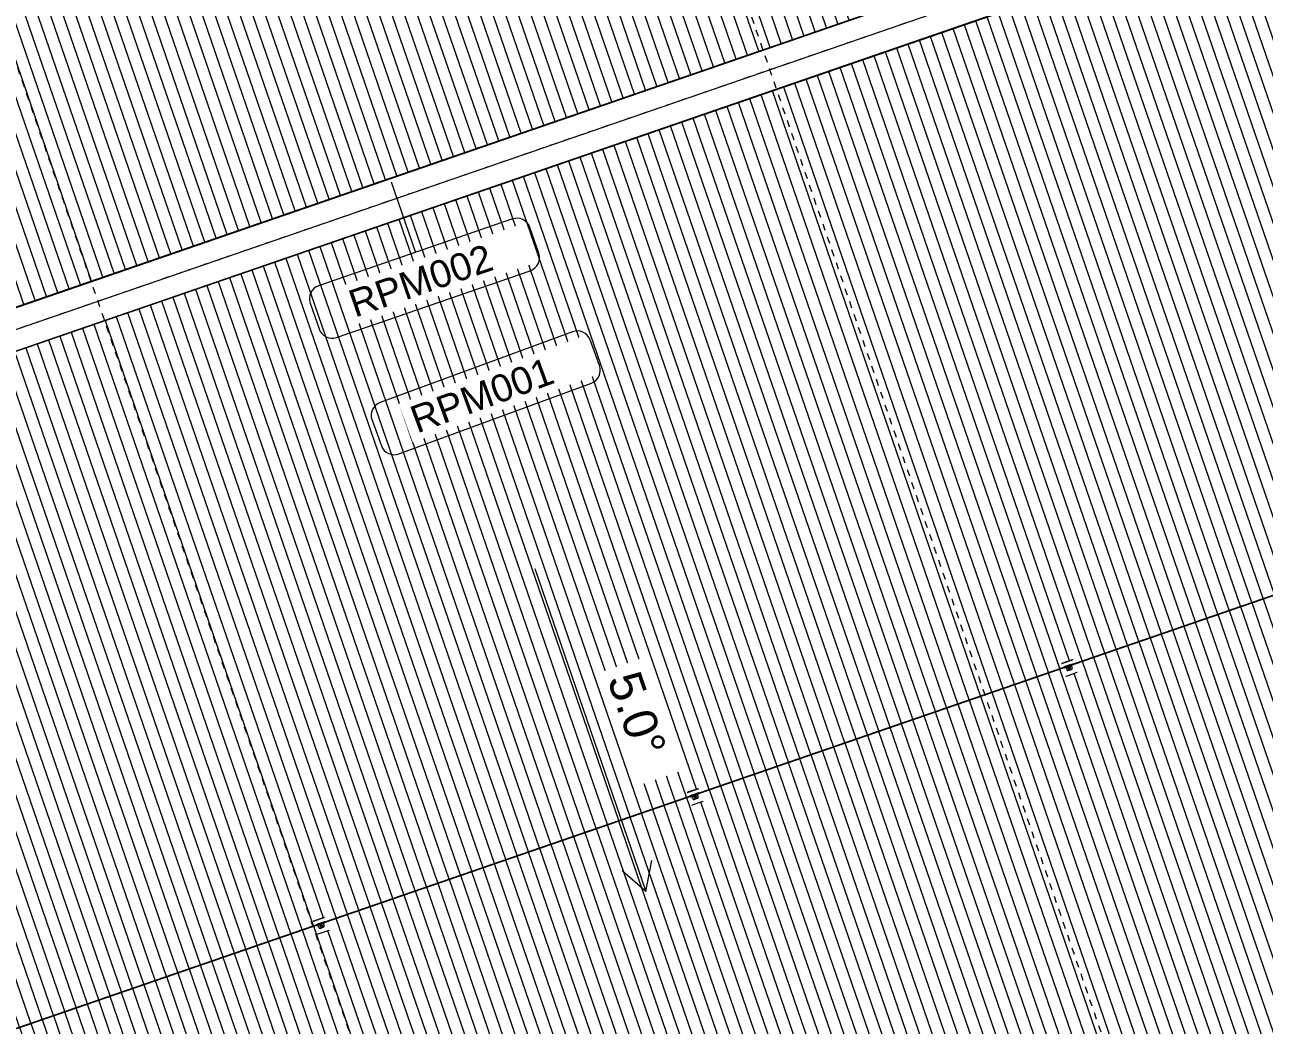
# Model space of a CAD drawing. Header units: metres. Extents: x -2477 to -2336, y 3945 to 4052.
# Drawn here: x -2415.2 to -2397.06, y 3979.11 to 3993.74 of the extents above; entities that cross this region are included whole.
import ezdxf

# ---------------------------------------------------------------- set-up
doc = ezdxf.new("R2010")
doc.units = ezdxf.units.M
doc.linetypes.add('Grid Line', pattern=[0.021, 0.012, -0.003, 0.003, -0.003])
for name, color, linetype, lineweight in [('A-ROOF', 132, 'Continuous', 5), ('A-ROOF-IDEN', 132, 'Continuous', 5), ('A-ROOF-PATT', 132, 'Continuous', 5), ('G-ANNO-DIMS', 111, 'Continuous', 5), ('Q-SPCQ', 91, 'Continuous', 5), ('S-GRID', 1, 'Continuous', 5)]:
    doc.layers.add(name, color=color, linetype=linetype, lineweight=lineweight)
doc.styles.add('Arial', font='arial.ttf', dxfattribs={"height": 0.5})
doc.styles.add('Arial_1', font='arial.ttf', dxfattribs={"height": 0.4})

# ---------------------------------------------------------------- blocks, each defined once
blk = doc.blocks.new('Static Line_Sayfa_Metal Deck_Pan Mount - Up to 15 _ pitch - Max 2 Users-1845874-ROOF - Part A')
at = {"layer": 'Q-SPCQ'}
for p, q in [((-2350.648, 4001.334), (-2438.25, 3971.17)), ((-2438.248, 3971.163), (-2350.645, 4001.327)), ((-2400.028, 3984.399), (-2400.024, 3984.399)), ((-2400.023, 3984.4), (-2400.026, 3984.4)), ((-2400.023, 3984.399), (-2399.866, 3984.453)), ((-2399.868, 3984.453), (-2400.022, 3984.4)), ((-2399.865, 3984.39), (-2399.985, 3984.349)), ((-2399.981, 3984.337), (-2399.861, 3984.378)), ((-2399.888, 3984.384), (-2399.963, 3984.358)), ((-2399.887, 3984.382), (-2399.888, 3984.384)), ((-2399.888, 3984.384), (-2399.888, 3984.384)), ((-2399.883, 3984.371), (-2399.869, 3984.331)), ((-2399.864, 3984.455), (-2399.867, 3984.453)), ((-2399.865, 3984.454), (-2399.862, 3984.456)), ((-2399.858, 3984.391), (-2399.863, 3984.391)), ((-2399.859, 3984.379), (-2399.855, 3984.381)), ((-2399.858, 3984.391), (-2399.857, 3984.386)), ((-2399.858, 3984.391), (-2399.858, 3984.389)), ((-2399.857, 3984.386), (-2399.855, 3984.381)), ((-2399.987, 3984.348), (-2399.991, 3984.346)), ((-2399.99, 3984.343), (-2399.991, 3984.346)), ((-2399.989, 3984.34), (-2399.991, 3984.346)), ((-2399.987, 3984.336), (-2399.989, 3984.34)), ((-2399.987, 3984.336), (-2399.983, 3984.336)), ((-2399.963, 3984.358), (-2399.963, 3984.358)), ((-2399.963, 3984.358), (-2399.963, 3984.356)), ((-2399.959, 3984.211), (-2399.963, 3984.211)), ((-2399.945, 3984.305), (-2399.959, 3984.345)), ((-2399.801, 3984.265), (-2399.958, 3984.211)), ((-2399.945, 3984.305), (-2399.945, 3984.305)), ((-2399.931, 3984.325), (-2399.931, 3984.325)), ((-2399.926, 3984.296), (-2399.879, 3984.312)), ((-2399.923, 3984.328), (-2399.923, 3984.327)), ((-2399.921, 3984.328), (-2399.921, 3984.328)), ((-2399.903, 3984.334), (-2399.903, 3984.334)), ((-2399.901, 3984.335), (-2399.901, 3984.336)), ((-2399.893, 3984.338), (-2399.893, 3984.338)), ((-2399.797, 3984.268), (-2399.8, 3984.265)), ((-2405.498, 3982.514), (-2405.341, 3982.568)), ((-2405.343, 3982.568), (-2405.497, 3982.515)), ((-2405.339, 3982.57), (-2405.342, 3982.568)), ((-2405.34, 3982.569), (-2405.337, 3982.571)), ((-2405.503, 3982.514), (-2405.499, 3982.514)), ((-2405.498, 3982.515), (-2405.501, 3982.515)), ((-2405.462, 3982.463), (-2405.466, 3982.46)), ((-2405.465, 3982.458), (-2405.466, 3982.46)), ((-2405.464, 3982.455), (-2405.466, 3982.46)), ((-2405.462, 3982.45), (-2405.464, 3982.455)), ((-2405.462, 3982.45), (-2405.458, 3982.451)), ((-2405.34, 3982.505), (-2405.46, 3982.464)), ((-2405.456, 3982.451), (-2405.336, 3982.493)), ((-2405.363, 3982.499), (-2405.438, 3982.472)), ((-2405.438, 3982.472), (-2405.438, 3982.472)), ((-2405.438, 3982.472), (-2405.438, 3982.471)), ((-2405.42, 3982.42), (-2405.434, 3982.46)), ((-2405.276, 3982.38), (-2405.433, 3982.326)), ((-2405.42, 3982.42), (-2405.42, 3982.42)), ((-2405.406, 3982.44), (-2405.406, 3982.44)), ((-2405.401, 3982.41), (-2405.354, 3982.427)), ((-2405.398, 3982.443), (-2405.398, 3982.442)), ((-2405.396, 3982.443), (-2405.396, 3982.442)), ((-2405.378, 3982.449), (-2405.378, 3982.449)), ((-2405.376, 3982.45), (-2405.376, 3982.45)), ((-2405.368, 3982.453), (-2405.368, 3982.453)), ((-2405.363, 3982.499), (-2405.363, 3982.498)), ((-2405.362, 3982.497), (-2405.363, 3982.498)), ((-2405.358, 3982.486), (-2405.344, 3982.446)), ((-2405.333, 3982.506), (-2405.338, 3982.505)), ((-2405.334, 3982.494), (-2405.33, 3982.496)), ((-2405.333, 3982.506), (-2405.332, 3982.501)), ((-2405.333, 3982.506), (-2405.333, 3982.503)), ((-2405.332, 3982.501), (-2405.33, 3982.496)), ((-2405.272, 3982.383), (-2405.276, 3982.38)), ((-2405.434, 3982.326), (-2405.438, 3982.326)), ((-2410.978, 3980.629), (-2410.974, 3980.629)), ((-2410.973, 3980.629), (-2410.976, 3980.629)), ((-2410.973, 3980.629), (-2410.816, 3980.683)), ((-2410.818, 3980.683), (-2410.972, 3980.63)), ((-2410.937, 3980.577), (-2410.941, 3980.575)), ((-2410.941, 3980.575), (-2410.941, 3980.575)), ((-2410.939, 3980.57), (-2410.941, 3980.575)), ((-2410.937, 3980.565), (-2410.939, 3980.57)), ((-2410.937, 3980.565), (-2410.933, 3980.566)), ((-2410.815, 3980.62), (-2410.935, 3980.578)), ((-2410.931, 3980.566), (-2410.811, 3980.607)), ((-2410.838, 3980.613), (-2410.913, 3980.587)), ((-2410.913, 3980.587), (-2410.913, 3980.587)), ((-2410.913, 3980.587), (-2410.913, 3980.586)), ((-2410.895, 3980.534), (-2410.909, 3980.574)), ((-2410.853, 3980.564), (-2410.853, 3980.564)), ((-2410.851, 3980.564), (-2410.851, 3980.565)), ((-2410.843, 3980.568), (-2410.843, 3980.568)), ((-2410.837, 3980.612), (-2410.838, 3980.613)), ((-2410.838, 3980.613), (-2410.838, 3980.613)), ((-2410.833, 3980.6), (-2410.819, 3980.56)), ((-2410.814, 3980.685), (-2410.817, 3980.683)), ((-2410.815, 3980.683), (-2410.812, 3980.686)), ((-2410.808, 3980.621), (-2410.813, 3980.62)), ((-2410.809, 3980.608), (-2410.805, 3980.611)), ((-2410.808, 3980.621), (-2410.807, 3980.615)), ((-2410.808, 3980.621), (-2410.808, 3980.62)), ((-2410.807, 3980.615), (-2410.805, 3980.611)), ((-2410.909, 3980.44), (-2410.913, 3980.44)), ((-2410.751, 3980.495), (-2410.908, 3980.441)), ((-2410.895, 3980.535), (-2410.895, 3980.534)), ((-2410.881, 3980.555), (-2410.881, 3980.555)), ((-2410.876, 3980.525), (-2410.829, 3980.541)), ((-2410.873, 3980.557), (-2410.873, 3980.557)), ((-2410.871, 3980.557), (-2410.871, 3980.557)), ((-2410.747, 3980.497), (-2410.751, 3980.495))]:
    blk.add_line(p, q, dxfattribs=at)
at = {"layer": 'Q-SPCQ', "flags": 128}
for points in [[(-2399.865, 3984.39), (-2399.865, 3984.39), (-2399.864, 3984.39), (-2399.864, 3984.39), (-2399.864, 3984.391), (-2399.863, 3984.391), (-2399.863, 3984.391)], [(-2399.859, 3984.379), (-2399.859, 3984.379), (-2399.859, 3984.378), (-2399.86, 3984.378), (-2399.86, 3984.378), (-2399.861, 3984.378), (-2399.861, 3984.378)], [(-2399.987, 3984.348), (-2399.987, 3984.348), (-2399.986, 3984.348), (-2399.986, 3984.348), (-2399.986, 3984.349), (-2399.985, 3984.349), (-2399.985, 3984.349)], [(-2399.981, 3984.337), (-2399.981, 3984.336), (-2399.982, 3984.336), (-2399.982, 3984.336), (-2399.982, 3984.336), (-2399.983, 3984.336), (-2399.983, 3984.336)], [(-2399.923, 3984.327), (-2399.923, 3984.327), (-2399.923, 3984.326), (-2399.922, 3984.326), (-2399.922, 3984.326), (-2399.922, 3984.325), (-2399.922, 3984.325), (-2399.921, 3984.324), (-2399.921, 3984.324), (-2399.921, 3984.324), (-2399.921, 3984.323), (-2399.92, 3984.323), (-2399.92, 3984.323), (-2399.92, 3984.322), (-2399.919, 3984.322), (-2399.919, 3984.322), (-2399.918, 3984.321), (-2399.918, 3984.321), (-2399.918, 3984.321), (-2399.917, 3984.321), (-2399.917, 3984.32), (-2399.916, 3984.32), (-2399.916, 3984.32), (-2399.915, 3984.32), (-2399.915, 3984.32), (-2399.915, 3984.32), (-2399.914, 3984.32), (-2399.914, 3984.32), (-2399.913, 3984.319), (-2399.913, 3984.319), (-2399.912, 3984.319), (-2399.912, 3984.319), (-2399.911, 3984.319), (-2399.911, 3984.319), (-2399.91, 3984.319), (-2399.91, 3984.32), (-2399.909, 3984.32), (-2399.909, 3984.32), (-2399.909, 3984.32), (-2399.908, 3984.32), (-2399.908, 3984.32)], [(-2399.921, 3984.328), (-2399.921, 3984.327), (-2399.921, 3984.327), (-2399.92, 3984.327), (-2399.92, 3984.326), (-2399.92, 3984.326), (-2399.92, 3984.326), (-2399.92, 3984.325), (-2399.919, 3984.325), (-2399.919, 3984.325), (-2399.919, 3984.324), (-2399.919, 3984.324), (-2399.918, 3984.324), (-2399.918, 3984.323), (-2399.918, 3984.323), (-2399.917, 3984.323), (-2399.917, 3984.323), (-2399.917, 3984.323), (-2399.917, 3984.322), (-2399.916, 3984.322), (-2399.916, 3984.322), (-2399.915, 3984.322), (-2399.915, 3984.322), (-2399.915, 3984.322), (-2399.914, 3984.321), (-2399.914, 3984.321), (-2399.914, 3984.321), (-2399.913, 3984.321), (-2399.913, 3984.321), (-2399.912, 3984.321), (-2399.912, 3984.321), (-2399.912, 3984.321), (-2399.911, 3984.321), (-2399.911, 3984.321), (-2399.911, 3984.321), (-2399.91, 3984.321), (-2399.91, 3984.321), (-2399.909, 3984.321), (-2399.909, 3984.321), (-2399.909, 3984.322), (-2399.909, 3984.322)], [(-2399.909, 3984.322), (-2399.908, 3984.322), (-2399.908, 3984.322), (-2399.907, 3984.322), (-2399.907, 3984.322), (-2399.907, 3984.322), (-2399.906, 3984.323), (-2399.906, 3984.323), (-2399.906, 3984.323), (-2399.906, 3984.323), (-2399.905, 3984.324), (-2399.905, 3984.324), (-2399.905, 3984.324), (-2399.904, 3984.324), (-2399.904, 3984.325), (-2399.904, 3984.325), (-2399.904, 3984.325), (-2399.903, 3984.326), (-2399.903, 3984.326), (-2399.903, 3984.326), (-2399.903, 3984.327), (-2399.903, 3984.327), (-2399.903, 3984.327), (-2399.903, 3984.328), (-2399.902, 3984.328), (-2399.902, 3984.328), (-2399.902, 3984.329), (-2399.902, 3984.329), (-2399.902, 3984.33), (-2399.902, 3984.33), (-2399.902, 3984.33), (-2399.902, 3984.331), (-2399.902, 3984.331), (-2399.902, 3984.332), (-2399.902, 3984.332), (-2399.902, 3984.332), (-2399.902, 3984.333), (-2399.902, 3984.333), (-2399.902, 3984.333), (-2399.903, 3984.334), (-2399.903, 3984.334)], [(-2399.908, 3984.32), (-2399.908, 3984.32), (-2399.907, 3984.32), (-2399.907, 3984.321), (-2399.906, 3984.321), (-2399.906, 3984.321), (-2399.905, 3984.321), (-2399.905, 3984.321), (-2399.905, 3984.322), (-2399.904, 3984.322), (-2399.904, 3984.322), (-2399.904, 3984.323), (-2399.903, 3984.323), (-2399.903, 3984.323), (-2399.903, 3984.324), (-2399.902, 3984.324), (-2399.902, 3984.324), (-2399.902, 3984.325), (-2399.902, 3984.325), (-2399.901, 3984.326), (-2399.901, 3984.326), (-2399.901, 3984.327), (-2399.901, 3984.327), (-2399.901, 3984.327), (-2399.901, 3984.328), (-2399.9, 3984.328), (-2399.9, 3984.329), (-2399.9, 3984.329), (-2399.9, 3984.33), (-2399.9, 3984.33), (-2399.9, 3984.331), (-2399.9, 3984.331), (-2399.9, 3984.332), (-2399.9, 3984.332), (-2399.9, 3984.332), (-2399.9, 3984.333), (-2399.9, 3984.333), (-2399.9, 3984.334), (-2399.901, 3984.334), (-2399.901, 3984.335), (-2399.901, 3984.335)], [(-2405.462, 3982.463), (-2405.462, 3982.463), (-2405.461, 3982.463), (-2405.461, 3982.463), (-2405.461, 3982.463), (-2405.46, 3982.464), (-2405.46, 3982.464)], [(-2405.456, 3982.451), (-2405.456, 3982.451), (-2405.457, 3982.451), (-2405.457, 3982.451), (-2405.457, 3982.451), (-2405.458, 3982.451), (-2405.458, 3982.451)], [(-2405.398, 3982.442), (-2405.398, 3982.442), (-2405.398, 3982.441), (-2405.397, 3982.441), (-2405.397, 3982.44), (-2405.397, 3982.44), (-2405.397, 3982.44), (-2405.396, 3982.439), (-2405.396, 3982.439), (-2405.396, 3982.438), (-2405.396, 3982.438), (-2405.395, 3982.438), (-2405.395, 3982.437), (-2405.395, 3982.437), (-2405.394, 3982.437), (-2405.394, 3982.436), (-2405.393, 3982.436), (-2405.393, 3982.436), (-2405.393, 3982.436), (-2405.392, 3982.435), (-2405.392, 3982.435), (-2405.391, 3982.435), (-2405.391, 3982.435), (-2405.391, 3982.435), (-2405.39, 3982.435), (-2405.39, 3982.434), (-2405.389, 3982.434), (-2405.389, 3982.434), (-2405.388, 3982.434), (-2405.388, 3982.434), (-2405.387, 3982.434), (-2405.387, 3982.434), (-2405.386, 3982.434), (-2405.386, 3982.434), (-2405.385, 3982.434), (-2405.385, 3982.434), (-2405.384, 3982.434), (-2405.384, 3982.434), (-2405.384, 3982.435), (-2405.383, 3982.435), (-2405.383, 3982.435)], [(-2405.396, 3982.442), (-2405.396, 3982.442), (-2405.396, 3982.442), (-2405.395, 3982.441), (-2405.395, 3982.441), (-2405.395, 3982.441), (-2405.395, 3982.44), (-2405.395, 3982.44), (-2405.394, 3982.44), (-2405.394, 3982.439), (-2405.394, 3982.439), (-2405.394, 3982.439), (-2405.393, 3982.439), (-2405.393, 3982.438), (-2405.393, 3982.438), (-2405.393, 3982.438), (-2405.392, 3982.438), (-2405.392, 3982.437), (-2405.392, 3982.437), (-2405.391, 3982.437), (-2405.391, 3982.437), (-2405.39, 3982.437), (-2405.39, 3982.437), (-2405.39, 3982.436), (-2405.389, 3982.436), (-2405.389, 3982.436), (-2405.389, 3982.436), (-2405.388, 3982.436), (-2405.388, 3982.436), (-2405.387, 3982.436), (-2405.387, 3982.436), (-2405.387, 3982.436), (-2405.386, 3982.436), (-2405.386, 3982.436), (-2405.386, 3982.436), (-2405.385, 3982.436), (-2405.385, 3982.436), (-2405.384, 3982.436), (-2405.384, 3982.436), (-2405.384, 3982.436), (-2405.384, 3982.436)], [(-2405.384, 3982.436), (-2405.383, 3982.437), (-2405.383, 3982.437), (-2405.383, 3982.437), (-2405.382, 3982.437), (-2405.382, 3982.437), (-2405.381, 3982.437), (-2405.381, 3982.438), (-2405.381, 3982.438), (-2405.381, 3982.438), (-2405.38, 3982.438), (-2405.38, 3982.439), (-2405.38, 3982.439), (-2405.379, 3982.439), (-2405.379, 3982.439), (-2405.379, 3982.44), (-2405.379, 3982.44), (-2405.379, 3982.44), (-2405.378, 3982.441), (-2405.378, 3982.441), (-2405.378, 3982.441), (-2405.378, 3982.442), (-2405.378, 3982.442), (-2405.378, 3982.443), (-2405.377, 3982.443), (-2405.377, 3982.443), (-2405.377, 3982.444), (-2405.377, 3982.444), (-2405.377, 3982.444), (-2405.377, 3982.445), (-2405.377, 3982.445), (-2405.377, 3982.446), (-2405.377, 3982.446), (-2405.377, 3982.446), (-2405.377, 3982.447), (-2405.377, 3982.447), (-2405.377, 3982.448), (-2405.377, 3982.448), (-2405.377, 3982.448), (-2405.378, 3982.449), (-2405.378, 3982.449)], [(-2405.383, 3982.435), (-2405.383, 3982.435), (-2405.382, 3982.435), (-2405.382, 3982.435), (-2405.381, 3982.436), (-2405.381, 3982.436), (-2405.38, 3982.436), (-2405.38, 3982.436), (-2405.38, 3982.437), (-2405.379, 3982.437), (-2405.379, 3982.437), (-2405.379, 3982.437), (-2405.378, 3982.438), (-2405.378, 3982.438), (-2405.378, 3982.439), (-2405.377, 3982.439), (-2405.377, 3982.439), (-2405.377, 3982.44), (-2405.377, 3982.44), (-2405.376, 3982.44), (-2405.376, 3982.441), (-2405.376, 3982.441), (-2405.376, 3982.442), (-2405.376, 3982.442), (-2405.376, 3982.443), (-2405.375, 3982.443), (-2405.375, 3982.444), (-2405.375, 3982.444), (-2405.375, 3982.444), (-2405.375, 3982.445), (-2405.375, 3982.445), (-2405.375, 3982.446), (-2405.375, 3982.446), (-2405.375, 3982.447), (-2405.375, 3982.447), (-2405.375, 3982.448), (-2405.375, 3982.448), (-2405.375, 3982.449), (-2405.376, 3982.449), (-2405.376, 3982.45), (-2405.376, 3982.45)], [(-2405.34, 3982.505), (-2405.34, 3982.505), (-2405.339, 3982.505), (-2405.339, 3982.505), (-2405.339, 3982.505), (-2405.338, 3982.505), (-2405.338, 3982.505)], [(-2405.334, 3982.494), (-2405.334, 3982.493), (-2405.334, 3982.493), (-2405.335, 3982.493), (-2405.335, 3982.493), (-2405.336, 3982.493), (-2405.336, 3982.493)], [(-2410.937, 3980.577), (-2410.937, 3980.578), (-2410.936, 3980.578), (-2410.936, 3980.578), (-2410.936, 3980.578), (-2410.935, 3980.578), (-2410.935, 3980.578)], [(-2410.931, 3980.566), (-2410.931, 3980.566), (-2410.932, 3980.566), (-2410.932, 3980.566), (-2410.932, 3980.566), (-2410.933, 3980.566), (-2410.933, 3980.566)], [(-2410.859, 3980.551), (-2410.858, 3980.551), (-2410.858, 3980.552), (-2410.858, 3980.552), (-2410.857, 3980.552), (-2410.857, 3980.552), (-2410.857, 3980.552), (-2410.856, 3980.552), (-2410.856, 3980.553), (-2410.856, 3980.553), (-2410.855, 3980.553), (-2410.855, 3980.553), (-2410.855, 3980.554), (-2410.854, 3980.554), (-2410.854, 3980.554), (-2410.854, 3980.555), (-2410.854, 3980.555), (-2410.854, 3980.555), (-2410.853, 3980.556), (-2410.853, 3980.556), (-2410.853, 3980.556), (-2410.853, 3980.557), (-2410.853, 3980.557), (-2410.853, 3980.557), (-2410.852, 3980.558), (-2410.852, 3980.558), (-2410.852, 3980.558), (-2410.852, 3980.559), (-2410.852, 3980.559), (-2410.852, 3980.56), (-2410.852, 3980.56), (-2410.852, 3980.56), (-2410.852, 3980.561), (-2410.852, 3980.561), (-2410.852, 3980.562), (-2410.852, 3980.562), (-2410.852, 3980.562), (-2410.852, 3980.563), (-2410.852, 3980.563), (-2410.853, 3980.563), (-2410.853, 3980.564)], [(-2410.858, 3980.55), (-2410.858, 3980.55), (-2410.857, 3980.55), (-2410.857, 3980.55), (-2410.856, 3980.55), (-2410.856, 3980.551), (-2410.856, 3980.551), (-2410.855, 3980.551), (-2410.855, 3980.551), (-2410.854, 3980.552), (-2410.854, 3980.552), (-2410.854, 3980.552), (-2410.853, 3980.553), (-2410.853, 3980.553), (-2410.853, 3980.553), (-2410.852, 3980.554), (-2410.852, 3980.554), (-2410.852, 3980.554), (-2410.852, 3980.555), (-2410.851, 3980.555), (-2410.851, 3980.556), (-2410.851, 3980.556), (-2410.851, 3980.557), (-2410.851, 3980.557), (-2410.851, 3980.557), (-2410.85, 3980.558), (-2410.85, 3980.558), (-2410.85, 3980.559), (-2410.85, 3980.559), (-2410.85, 3980.56), (-2410.85, 3980.56), (-2410.85, 3980.561), (-2410.85, 3980.561), (-2410.85, 3980.562), (-2410.85, 3980.562), (-2410.85, 3980.563), (-2410.85, 3980.563), (-2410.85, 3980.563), (-2410.851, 3980.564), (-2410.851, 3980.564), (-2410.851, 3980.564)], [(-2410.815, 3980.62), (-2410.815, 3980.62), (-2410.814, 3980.62), (-2410.814, 3980.62), (-2410.814, 3980.62), (-2410.813, 3980.62), (-2410.813, 3980.62)], [(-2410.809, 3980.608), (-2410.809, 3980.608), (-2410.81, 3980.608), (-2410.81, 3980.608), (-2410.81, 3980.608), (-2410.811, 3980.608), (-2410.811, 3980.607)], [(-2410.873, 3980.557), (-2410.873, 3980.556), (-2410.873, 3980.556), (-2410.872, 3980.556), (-2410.872, 3980.555), (-2410.872, 3980.555), (-2410.872, 3980.554), (-2410.871, 3980.554), (-2410.871, 3980.554), (-2410.871, 3980.553), (-2410.871, 3980.553), (-2410.87, 3980.552), (-2410.87, 3980.552), (-2410.87, 3980.552), (-2410.869, 3980.552), (-2410.869, 3980.551), (-2410.868, 3980.551), (-2410.868, 3980.551), (-2410.868, 3980.55), (-2410.867, 3980.55), (-2410.867, 3980.55), (-2410.866, 3980.55), (-2410.866, 3980.55), (-2410.866, 3980.55), (-2410.865, 3980.549), (-2410.865, 3980.549), (-2410.864, 3980.549), (-2410.864, 3980.549), (-2410.863, 3980.549), (-2410.863, 3980.549), (-2410.862, 3980.549), (-2410.862, 3980.549), (-2410.861, 3980.549), (-2410.861, 3980.549), (-2410.86, 3980.549), (-2410.86, 3980.549), (-2410.86, 3980.549), (-2410.859, 3980.549), (-2410.859, 3980.549), (-2410.858, 3980.55), (-2410.858, 3980.55)], [(-2410.871, 3980.557), (-2410.871, 3980.557), (-2410.871, 3980.557), (-2410.87, 3980.556), (-2410.87, 3980.556), (-2410.87, 3980.555), (-2410.87, 3980.555), (-2410.87, 3980.555), (-2410.869, 3980.555), (-2410.869, 3980.554), (-2410.869, 3980.554), (-2410.869, 3980.554), (-2410.868, 3980.553), (-2410.868, 3980.553), (-2410.868, 3980.553), (-2410.868, 3980.553), (-2410.867, 3980.552), (-2410.867, 3980.552), (-2410.867, 3980.552), (-2410.866, 3980.552), (-2410.866, 3980.552), (-2410.866, 3980.551), (-2410.865, 3980.551), (-2410.865, 3980.551), (-2410.864, 3980.551), (-2410.864, 3980.551), (-2410.864, 3980.551), (-2410.863, 3980.551), (-2410.863, 3980.551), (-2410.863, 3980.551), (-2410.862, 3980.551), (-2410.862, 3980.551), (-2410.861, 3980.551), (-2410.861, 3980.551), (-2410.861, 3980.551), (-2410.86, 3980.551), (-2410.86, 3980.551), (-2410.859, 3980.551), (-2410.859, 3980.551), (-2410.859, 3980.551), (-2410.859, 3980.551)]]:
    blk.add_lwpolyline(points, dxfattribs=at)
at = {"layer": 'Q-SPCQ'}
for centre, major_axis, ratio, start_param, end_param in [((-2400.023, 3984.399), (0.000946, 0.000326), 0.087156, 3.393753, 4.71239), ((-2400.022, 3984.4), (0.000946, 0.000326), 0.087156, 3.393753, 3.833298), ((-2400.022, 3984.4), (0.000946, 0.000326), 0.087156, 4.492617, 4.71239), ((-2399.827, 3984.401), (0.0662, 0.0228), 0.087156, 2.68281, 2.912202), ((-2399.868, 3984.453), (0.000946, 0.000326), 0.087156, 4.71239, 4.932162), ((-2399.868, 3984.453), (0.000946, 0.000326), 0.087156, 5.591481, 6.031026), ((-2399.866, 3984.453), (0.000946, 0.000326), 0.087156, 4.71239, 6.031026), ((-2400.022, 3984.335), (0.0662, 0.0228), 0.087156, 0.229392, 0.458783), ((-2399.958, 3984.211), (0.000946, 0.000326), 0.087156, 3.393753, 4.71239), ((-2399.931, 3984.31), (0.0142, 0.0049), 0.996195, 3.141593, 4.712382), ((-2399.931, 3984.31), (0.0142, 0.0049), 0.996195, 3.580594, 4.14751), ((-2399.912, 3984.332), (0.0188, 0.0065), 0.996195, 1.570789, 3.141586), ((-2399.912, 3984.332), (0.0188, 0.0065), 0.996195, 1.570789, 3.141586), ((-2399.912, 3984.332), (0.0188, 0.0065), 0.996195, 3.141593, 4.712382), ((-2399.912, 3984.332), (0.0111, 0.0038), 0.996195, 1.570789, 3.141586), ((-2399.912, 3984.332), (0.0111, 0.0038), 0.996195, 3.141593, 4.712382), ((-2399.912, 3984.332), (0.0188, 0.0065), 0.996195, 0.785391, 1.570789), ((-2399.912, 3984.332), (0.0188, 0.0065), 0.996195, 0, 1.570789), ((-2399.912, 3984.332), (0.0111, 0.0038), 0.996195, 0, 1.570789), ((-2399.912, 3984.332), (0.0111, 0.0038), 0.996195, 4.712382, 6.283178), ((-2399.912, 3984.332), (0.0188, 0.0065), 0.996195, 4.712382, 6.283178), ((-2399.912, 3984.332), (0.0188, 0.0065), 0.996195, 0, 0.668736), ((-2399.884, 3984.326), (0.0142, 0.0049), 0.996195, 4.712382, 6.283178), ((-2399.884, 3984.326), (0.0142, 0.0049), 0.996195, 5.565, 5.954159), ((-2399.801, 3984.265), (0.000946, 0.000326), 0.087156, 4.71239, 6.031026), ((-2405.343, 3982.568), (0.000946, 0.000326), 0.087156, 4.71239, 4.932162), ((-2405.343, 3982.568), (0.000946, 0.000326), 0.087156, 5.591481, 6.031026), ((-2405.341, 3982.568), (0.000946, 0.000326), 0.087156, 4.71239, 6.031026), ((-2405.498, 3982.514), (0.000946, 0.000326), 0.087156, 3.393753, 4.71239), ((-2405.497, 3982.515), (0.000946, 0.000326), 0.087156, 3.393753, 3.833298), ((-2405.497, 3982.515), (0.000946, 0.000326), 0.087156, 4.492617, 4.71239), ((-2405.497, 3982.449), (0.0662, 0.0228), 0.087156, 0.229392, 0.458783), ((-2405.406, 3982.424), (0.0142, 0.0049), 0.996195, 3.141593, 4.712382), ((-2405.406, 3982.425), (0.0142, 0.0049), 0.996195, 3.403385, 4.14751), ((-2405.387, 3982.447), (0.0188, 0.0065), 0.996195, 1.570789, 3.141586), ((-2405.387, 3982.446), (0.0188, 0.0065), 0.996195, 1.570789, 3.141586), ((-2405.387, 3982.446), (0.0188, 0.0065), 0.996195, 3.141593, 4.712382), ((-2405.387, 3982.446), (0.0111, 0.0038), 0.996195, 1.570789, 3.141586), ((-2405.387, 3982.446), (0.0111, 0.0038), 0.996195, 3.141593, 4.712382), ((-2405.387, 3982.447), (0.0188, 0.0065), 0.996195, 0, 1.570789), ((-2405.387, 3982.446), (0.0188, 0.0065), 0.996195, 0, 1.570789), ((-2405.387, 3982.446), (0.0111, 0.0038), 0.996195, 0, 1.570789), ((-2405.387, 3982.446), (0.0111, 0.0038), 0.996195, 4.712382, 6.283178), ((-2405.387, 3982.446), (0.0188, 0.0065), 0.996195, 4.712382, 6.283178), ((-2405.302, 3982.516), (0.0662, 0.0228), 0.087156, 2.68281, 2.912202), ((-2405.359, 3982.441), (0.0142, 0.0049), 0.996195, 4.712382, 6.283178), ((-2405.359, 3982.441), (0.0142, 0.0049), 0.996195, 5.565, 5.954159), ((-2405.276, 3982.38), (0.000946, 0.000326), 0.087156, 4.71239, 6.031026), ((-2405.433, 3982.326), (0.000946, 0.000326), 0.087156, 3.393753, 4.71239), ((-2410.973, 3980.629), (0.000946, 0.000326), 0.087156, 3.393753, 4.71239), ((-2410.972, 3980.63), (0.000946, 0.000326), 0.087156, 3.393753, 3.833298), ((-2410.972, 3980.63), (0.000946, 0.000326), 0.087156, 4.492617, 4.71239), ((-2410.972, 3980.564), (0.0662, 0.0228), 0.087156, 0.229392, 0.458783), ((-2410.862, 3980.562), (0.0188, 0.0065), 0.996195, 1.570789, 3.141586), ((-2410.862, 3980.561), (0.0188, 0.0065), 0.996195, 1.570789, 3.141586), ((-2410.862, 3980.561), (0.0111, 0.0038), 0.996195, 1.570789, 3.141586), ((-2410.862, 3980.562), (0.0188, 0.0065), 0.996195, 0, 1.570789), ((-2410.862, 3980.561), (0.0188, 0.0065), 0.996195, 0, 1.570789), ((-2410.862, 3980.561), (0.0111, 0.0038), 0.996195, 0, 1.570789), ((-2410.862, 3980.561), (0.0111, 0.0038), 0.996195, 4.712382, 6.283178), ((-2410.862, 3980.561), (0.0188, 0.0065), 0.996195, 4.712382, 6.283178), ((-2410.777, 3980.631), (0.0662, 0.0228), 0.087156, 2.68281, 2.912202), ((-2410.834, 3980.556), (0.0142, 0.0049), 0.996195, 4.712382, 6.283178), ((-2410.818, 3980.683), (0.000946, 0.000326), 0.087156, 4.71239, 4.932162), ((-2410.818, 3980.683), (0.000946, 0.000326), 0.087156, 5.591481, 6.031026), ((-2410.816, 3980.683), (0.000946, 0.000326), 0.087156, 4.71239, 6.031026), ((-2410.908, 3980.441), (0.000946, 0.000326), 0.087156, 3.393753, 4.71239), ((-2410.881, 3980.539), (0.0142, 0.0049), 0.996195, 3.141593, 4.712382), ((-2410.881, 3980.54), (0.0142, 0.0049), 0.996195, 3.403385, 4.14751), ((-2410.862, 3980.561), (0.0188, 0.0065), 0.996195, 3.141593, 4.712382), ((-2410.862, 3980.561), (0.0111, 0.0038), 0.996195, 3.141593, 4.712382), ((-2410.834, 3980.556), (0.0142, 0.0049), 0.996195, 5.565, 5.954159), ((-2410.751, 3980.495), (0.000946, 0.000326), 0.087156, 4.71239, 6.031026)]:
    blk.add_ellipse(centre, major_axis=major_axis, ratio=ratio, start_param=start_param, end_param=end_param, dxfattribs=at)
blk = doc.blocks.new('Ridge Capping - Ridge Capping-1882401-ROOF - Part A')
at = {"layer": 'A-ROOF'}
for p, q in [((-2347.947, 4012.804), (-2452.826, 3976.69)), ((-2347.954, 4012.81), (-2452.82, 3976.701)), ((-2452.729, 3976.407), (-2347.725, 4012.564)), ((-2347.626, 4012.281), (-2452.631, 3976.124)), ((-2347.624, 4012.274), (-2452.621, 3976.12))]:
    blk.add_line(p, q, dxfattribs=at)
blk = doc.blocks.new('Roof Tag - Roof Tag 17W-1080807-ROOF - Part A')
at = {"layer": 'A-ROOF-IDEN'}
for p, q in [((0.0075, 0.002), (-0.0075, 0.002)), ((-0.0085, 0.001), (-0.0085, -0.001)), ((0.0085, -0.001), (0.0085, 0.001)), ((-0.0075, -0.002), (0.0075, -0.002))]:
    blk.add_line(p, q, dxfattribs=at)
for centre, start, end in [((-0.0075, 0.001), 90, 180), ((0.0075, 0.001), 360, 90), ((-0.0075, -0.001), 180, 270), ((0.0075, -0.001), 270, 0)]:
    blk.add_arc(centre, 0.001, start, end, dxfattribs=at)

msp = doc.modelspace()

# ---------------------------------------------------------------- hatches: boundary and pattern name
at = {"layer": 'A-ROOF-PATT'}
h = msp.add_hatch(dxfattribs=at)
h.set_pattern_fill('FP_3', color=256, style=0, pattern_type=2)
h.set_pattern_definition([(289, (-11.344, 32.944), (0.165465751, 0.056974427), [])])
h.paths.add_polyline_path([(-2452.821, 3976.7), (-2347.954, 4012.81), (-2353.849, 4029.929), (-2353.842, 4029.932), (-2354.291, 4031.234), (-2459.175, 3995.119), (-2453.039, 3977.33)])
h.paths.add_polyline_path([(-2449.674, 3987.384), (-2449.671, 3987.386), (-2449.671, 3987.385)])
h.paths.add_polyline_path([(-2448.824, 3987.677), (-2448.821, 3987.679), (-2448.822, 3987.678)])
h.paths.add_polyline_path([(-2448.314, 3987.853), (-2448.312, 3987.855), (-2448.312, 3987.854)])
h.paths.add_polyline_path([(-2356.499, 4019.469), (-2356.496, 4019.471), (-2356.496, 4019.47)])
h.paths.add_polyline_path([(-2355.649, 4019.761), (-2355.646, 4019.764), (-2355.646, 4019.763)])
h.paths.add_polyline_path([(-2355.139, 4019.937), (-2355.136, 4019.939), (-2355.136, 4019.938)])
h.paths.add_polyline_path([(-2352.023, 4021.002), (-2352.031, 4021), (-2352.024, 4021.001)])
h.paths.add_polyline_path([(-2353.553, 4020.475), (-2353.561, 4020.474), (-2353.554, 4020.475)])
h.paths.add_polyline_path([(-2445.199, 3988.919), (-2445.207, 3988.918), (-2445.201, 3988.919)])
h.paths.add_polyline_path([(-2446.729, 3988.392), (-2446.737, 3988.39), (-2446.73, 3988.392)])
h.paths.add_polyline_path([(-2450.335, 3987.035), (-2450.384, 3987.183), (-2449.864, 3987.362), (-2449.85, 3987.324), (-2449.703, 3987.375), (-2449.427, 3987.47), (-2449.421, 3987.473), (-2444.712, 3989.097), (-2444.727, 3989.141), (-2444.723, 3989.141), (-2444.723, 3989.144), (-2444.565, 3989.198), (-2444.565, 3989.198), (-2444.561, 3989.198), (-2444.546, 3989.153), (-2439.228, 3990.984), (-2439.243, 3991.029), (-2439.239, 3991.029), (-2439.239, 3991.032), (-2439.082, 3991.086), (-2439.082, 3991.086), (-2439.078, 3991.086), (-2439.062, 3991.041), (-2433.744, 3992.872), (-2433.76, 3992.917), (-2433.756, 3992.918), (-2433.756, 3992.92), (-2433.598, 3992.974), (-2433.598, 3992.974), (-2433.594, 3992.974), (-2433.579, 3992.929), (-2428.261, 3994.76), (-2428.276, 3994.805), (-2428.272, 3994.806), (-2428.272, 3994.808), (-2428.114, 3994.862), (-2428.114, 3994.862), (-2428.11, 3994.862), (-2428.095, 3994.817), (-2422.777, 3996.649), (-2422.793, 3996.694), (-2422.789, 3996.694), (-2422.789, 3996.696), (-2422.631, 3996.75), (-2422.631, 3996.751), (-2422.627, 3996.75), (-2422.611, 3996.705), (-2417.293, 3998.537), (-2417.309, 3998.582), (-2417.305, 3998.582), (-2417.305, 3998.584), (-2417.147, 3998.638), (-2417.147, 3998.639), (-2417.143, 3998.638), (-2417.128, 3998.594), (-2411.81, 4000.425), (-2411.825, 4000.47), (-2411.822, 4000.47), (-2411.821, 4000.473), (-2411.664, 4000.527), (-2411.664, 4000.527), (-2411.66, 4000.527), (-2411.644, 4000.482), (-2406.327, 4002.314), (-2406.342, 4002.358), (-2406.338, 4002.358), (-2406.338, 4002.361), (-2406.18, 4002.415), (-2406.18, 4002.415), (-2406.176, 4002.415), (-2406.161, 4002.37), (-2400.843, 4004.201), (-2400.858, 4004.246), (-2400.854, 4004.247), (-2400.854, 4004.249), (-2400.697, 4004.303), (-2400.697, 4004.303), (-2400.693, 4004.303), (-2400.677, 4004.258), (-2395.359, 4006.089), (-2395.375, 4006.134), (-2395.371, 4006.135), (-2395.371, 4006.137), (-2395.213, 4006.191), (-2395.213, 4006.191), (-2395.209, 4006.191), (-2395.194, 4006.146), (-2389.876, 4007.978), (-2389.891, 4008.023), (-2389.887, 4008.023), (-2389.887, 4008.025), (-2389.729, 4008.079), (-2389.729, 4008.08), (-2389.725, 4008.079), (-2389.71, 4008.035), (-2384.392, 4009.866), (-2384.408, 4009.911), (-2384.404, 4009.911), (-2384.404, 4009.914), (-2384.246, 4009.968), (-2384.246, 4009.968), (-2384.242, 4009.968), (-2384.226, 4009.923), (-2378.908, 4011.754), (-2378.924, 4011.799), (-2378.92, 4011.799), (-2378.92, 4011.802), (-2378.762, 4011.856), (-2378.762, 4011.856), (-2378.758, 4011.856), (-2378.743, 4011.811), (-2373.425, 4013.642), (-2373.44, 4013.687), (-2373.437, 4013.688), (-2373.436, 4013.69), (-2373.279, 4013.744), (-2373.279, 4013.744), (-2373.275, 4013.744), (-2373.259, 4013.699), (-2367.941, 4015.53), (-2367.957, 4015.575), (-2367.953, 4015.576), (-2367.953, 4015.578), (-2367.795, 4015.632), (-2367.795, 4015.632), (-2367.791, 4015.632), (-2367.776, 4015.587), (-2362.458, 4017.419), (-2362.473, 4017.464), (-2362.469, 4017.464), (-2362.469, 4017.466), (-2362.312, 4017.52), (-2362.312, 4017.521), (-2362.308, 4017.52), (-2362.292, 4017.476), (-2356.974, 4019.307), (-2356.99, 4019.352), (-2356.986, 4019.352), (-2356.986, 4019.355), (-2356.828, 4019.409), (-2356.828, 4019.409), (-2356.824, 4019.408), (-2356.807, 4019.364), (-2356.534, 4019.458), (-2356.258, 4019.553), (-2356.212, 4019.569), (-2356.201, 4019.572), (-2355.797, 4019.712), (-2351.668, 4021.133), (-2351.68, 4021.17), (-2351.159, 4021.35), (-2351.109, 4021.202), (-2351.631, 4021.023), (-2351.666, 4021.125), (-2352.236, 4020.928), (-2356.805, 4019.354), (-2356.759, 4019.22), (-2356.764, 4019.223), (-2356.764, 4019.22), (-2356.765, 4019.219), (-2356.922, 4019.166), (-2356.922, 4019.166), (-2356.925, 4019.163), (-2356.972, 4019.299), (-2362.29, 4017.468), (-2362.243, 4017.332), (-2362.247, 4017.334), (-2362.248, 4017.332), (-2362.249, 4017.331), (-2362.405, 4017.278), (-2362.405, 4017.278), (-2362.408, 4017.275), (-2362.455, 4017.411), (-2367.773, 4015.58), (-2367.726, 4015.444), (-2367.731, 4015.446), (-2367.731, 4015.444), (-2367.733, 4015.443), (-2367.889, 4015.39), (-2367.889, 4015.389), (-2367.892, 4015.387), (-2367.939, 4015.523), (-2373.257, 4013.692), (-2373.21, 4013.556), (-2373.215, 4013.558), (-2373.215, 4013.556), (-2373.216, 4013.555), (-2373.372, 4013.502), (-2373.372, 4013.501), (-2373.375, 4013.499), (-2373.422, 4013.635), (-2378.74, 4011.803), (-2378.694, 4011.668), (-2378.698, 4011.67), (-2378.698, 4011.667), (-2378.7, 4011.667), (-2378.856, 4011.613), (-2378.856, 4011.613), (-2378.859, 4011.611), (-2378.906, 4011.746), (-2384.224, 4009.915), (-2384.177, 4009.779), (-2384.182, 4009.782), (-2384.182, 4009.779), (-2384.183, 4009.779), (-2384.34, 4009.725), (-2384.34, 4009.725), (-2384.343, 4009.722), (-2384.389, 4009.858), (-2389.707, 4008.027), (-2389.661, 4007.891), (-2389.665, 4007.893), (-2389.665, 4007.891), (-2389.667, 4007.89), (-2389.823, 4007.837), (-2389.823, 4007.837), (-2389.826, 4007.834), (-2389.873, 4007.97), (-2395.191, 4006.139), (-2395.144, 4006.003), (-2395.149, 4006.005), (-2395.149, 4006.003), (-2395.153, 4006.001), (-2395.307, 4005.949), (-2395.307, 4005.948), (-2395.31, 4005.946), (-2395.357, 4006.082), (-2400.675, 4004.251), (-2400.628, 4004.115), (-2400.632, 4004.117), (-2400.633, 4004.115), (-2400.634, 4004.114), (-2400.79, 4004.061), (-2400.79, 4004.06), (-2400.793, 4004.058), (-2400.84, 4004.194), (-2406.158, 4002.363), (-2406.111, 4002.227), (-2406.116, 4002.229), (-2406.116, 4002.226), (-2406.118, 4002.226), (-2406.274, 4002.172), (-2406.274, 4002.172), (-2406.277, 4002.17), (-2406.324, 4002.306), (-2411.642, 4000.474), (-2411.595, 4000.339), (-2411.6, 4000.341), (-2411.6, 4000.338), (-2411.601, 4000.338), (-2411.757, 4000.284), (-2411.757, 4000.284), (-2411.76, 4000.282), (-2411.807, 4000.417), (-2417.125, 3998.586), (-2417.079, 3998.45), (-2417.083, 3998.452), (-2417.083, 3998.45), (-2417.085, 3998.449), (-2417.241, 3998.396), (-2417.241, 3998.396), (-2417.244, 3998.393), (-2417.291, 3998.529), (-2422.609, 3996.698), (-2422.562, 3996.562), (-2422.567, 3996.564), (-2422.567, 3996.562), (-2422.568, 3996.561), (-2422.725, 3996.508), (-2422.725, 3996.508), (-2422.728, 3996.505), (-2422.774, 3996.641), (-2428.092, 3994.81), (-2428.046, 3994.674), (-2428.05, 3994.676), (-2428.05, 3994.674), (-2428.052, 3994.673), (-2428.208, 3994.62), (-2428.208, 3994.619), (-2428.211, 3994.617), (-2428.258, 3994.753), (-2433.576, 3992.922), (-2433.529, 3992.786), (-2433.534, 3992.788), (-2433.534, 3992.786), (-2433.535, 3992.785), (-2433.692, 3992.732), (-2433.692, 3992.731), (-2433.695, 3992.729), (-2433.742, 3992.865), (-2439.06, 3991.033), (-2439.013, 3990.898), (-2439.017, 3990.9), (-2439.018, 3990.897), (-2439.019, 3990.897), (-2439.175, 3990.843), (-2439.175, 3990.843), (-2439.178, 3990.841), (-2439.225, 3990.976), (-2444.543, 3989.145), (-2444.496, 3989.009), (-2444.501, 3989.012), (-2444.501, 3989.009), (-2444.503, 3989.008), (-2444.659, 3988.955), (-2444.659, 3988.955), (-2444.662, 3988.952), (-2444.71, 3989.089), (-2444.916, 3989.017), (-2444.937, 3989.009), (-2449.848, 3987.316), (-2449.815, 3987.214), (-2450.315, 3987.042)])
h.paths.add_polyline_path([(-2446.355, 3988.522), (-2446.339, 3988.527), (-2446.352, 3988.523)])
h.paths.add_polyline_path([(-2445.229, 3988.91), (-2445.212, 3988.916), (-2445.229, 3988.91)])
h.paths.add_polyline_path([(-2353.179, 4020.605), (-2353.163, 4020.61), (-2353.175, 4020.606)])
h.paths.add_polyline_path([(-2352.053, 4020.992), (-2352.036, 4020.998), (-2352.053, 4020.992)])
h = msp.add_hatch(dxfattribs=at)
h.set_pattern_fill('FP_2', color=256, style=0, pattern_type=2)
h.set_pattern_definition([(109, (-11.202, 32.533), (-0.165465751, -0.056974427), [])])
h.paths.add_polyline_path([(-2345.649, 4003.051), (-2345.651, 4003.048), (-2345.65, 4003.05)])
h.paths.add_polyline_path([(-2347.645, 4002.362), (-2347.648, 4002.36), (-2347.647, 4002.361)])
h.paths.add_polyline_path([(-2348.533, 4002.056), (-2348.536, 4002.054), (-2348.534, 4002.056)])
h.paths.add_polyline_path([(-2438.679, 3971.016), (-2438.681, 3971.014), (-2438.68, 3971.016)])
h.paths.add_polyline_path([(-2440.675, 3970.329), (-2440.678, 3970.327), (-2440.678, 3970.328)])
h.paths.add_polyline_path([(-2441.564, 3970.024), (-2441.567, 3970.021), (-2441.565, 3970.023)])
h.paths.add_polyline_path([(-2442.768, 3969.616), (-2442.76, 3969.618), (-2442.767, 3969.617)])
h.paths.add_polyline_path([(-2442.301, 3969.777), (-2442.291, 3969.779), (-2442.3, 3969.777)])
h.paths.add_polyline_path([(-2439.204, 3970.842), (-2439.194, 3970.845), (-2439.203, 3970.843)])
h.paths.add_polyline_path([(-2349.737, 4001.648), (-2349.729, 4001.65), (-2349.736, 4001.649)])
h.paths.add_polyline_path([(-2349.27, 4001.809), (-2349.26, 4001.812), (-2349.269, 4001.809)])
h.paths.add_polyline_path([(-2346.174, 4002.876), (-2346.164, 4002.879), (-2346.173, 4002.877)])
h.paths.add_polyline_path([(-2446.272, 3957.699), (-2397.722, 3974.416), (-2396.789, 3971.706), (-2340.796, 3991.296), (-2344.898, 4003.207), (-2345.402, 4003.034), (-2345.433, 4003.124), (-2346.492, 4002.759), (-2346.495, 4002.757), (-2350.563, 4001.354), (-2350.522, 4001.235), (-2350.526, 4001.234), (-2350.526, 4001.232), (-2350.684, 4001.178), (-2350.684, 4001.178), (-2350.688, 4001.178), (-2350.729, 4001.298), (-2356.039, 3999.47), (-2355.997, 3999.349), (-2356.001, 3999.349), (-2356.001, 3999.347), (-2356.159, 3999.293), (-2356.159, 3999.292), (-2356.163, 3999.293), (-2356.204, 3999.413), (-2361.514, 3997.585), (-2361.472, 3997.464), (-2361.476, 3997.464), (-2361.476, 3997.461), (-2361.634, 3997.407), (-2361.634, 3997.407), (-2361.638, 3997.407), (-2361.679, 3997.528), (-2366.989, 3995.699), (-2366.947, 3995.579), (-2366.951, 3995.579), (-2366.951, 3995.576), (-2367.109, 3995.522), (-2367.109, 3995.522), (-2367.113, 3995.522), (-2367.154, 3995.642), (-2372.464, 3993.814), (-2372.422, 3993.694), (-2372.426, 3993.693), (-2372.426, 3993.691), (-2372.584, 3993.637), (-2372.584, 3993.637), (-2372.588, 3993.637), (-2372.629, 3993.757), (-2377.939, 3991.929), (-2377.897, 3991.809), (-2377.901, 3991.808), (-2377.901, 3991.806), (-2378.059, 3991.752), (-2378.059, 3991.752), (-2378.063, 3991.752), (-2378.104, 3991.872), (-2383.414, 3990.044), (-2383.372, 3989.923), (-2383.376, 3989.923), (-2383.376, 3989.921), (-2383.534, 3989.867), (-2383.534, 3989.866), (-2383.538, 3989.867), (-2383.579, 3989.987), (-2388.889, 3988.159), (-2388.847, 3988.038), (-2388.851, 3988.038), (-2388.851, 3988.035), (-2389.009, 3987.981), (-2389.009, 3987.981), (-2389.013, 3987.981), (-2389.054, 3988.102), (-2394.364, 3986.273), (-2394.322, 3986.153), (-2394.326, 3986.153), (-2394.326, 3986.15), (-2394.484, 3986.096), (-2394.484, 3986.096), (-2394.488, 3986.096), (-2394.529, 3986.216), (-2399.839, 3984.388), (-2399.797, 3984.268), (-2399.801, 3984.267), (-2399.801, 3984.265), (-2399.959, 3984.211), (-2399.959, 3984.211), (-2399.963, 3984.211), (-2400.004, 3984.331), (-2405.314, 3982.503), (-2405.272, 3982.383), (-2405.276, 3982.382), (-2405.276, 3982.38), (-2405.434, 3982.326), (-2405.434, 3982.326), (-2405.438, 3982.326), (-2405.479, 3982.446), (-2410.789, 3980.618), (-2410.747, 3980.497), (-2410.751, 3980.497), (-2410.751, 3980.495), (-2410.909, 3980.441), (-2410.909, 3980.44), (-2410.913, 3980.441), (-2410.954, 3980.561), (-2416.264, 3978.733), (-2416.222, 3978.612), (-2416.226, 3978.612), (-2416.226, 3978.609), (-2416.384, 3978.555), (-2416.384, 3978.555), (-2416.388, 3978.555), (-2416.429, 3978.676), (-2421.739, 3976.847), (-2421.698, 3976.727), (-2421.701, 3976.727), (-2421.701, 3976.724), (-2421.859, 3976.67), (-2421.859, 3976.67), (-2421.863, 3976.67), (-2421.904, 3976.79), (-2427.214, 3974.962), (-2427.173, 3974.842), (-2427.176, 3974.841), (-2427.177, 3974.839), (-2427.334, 3974.785), (-2427.334, 3974.785), (-2427.338, 3974.785), (-2427.38, 3974.905), (-2432.689, 3973.077), (-2432.648, 3972.957), (-2432.651, 3972.956), (-2432.652, 3972.954), (-2432.809, 3972.9), (-2432.809, 3972.9), (-2432.813, 3972.9), (-2432.855, 3973.02), (-2438.164, 3971.192), (-2438.123, 3971.071), (-2438.126, 3971.071), (-2438.127, 3971.069), (-2438.284, 3971.015), (-2438.284, 3971.014), (-2438.288, 3971.015), (-2438.331, 3971.135), (-2438.545, 3971.061), (-2438.577, 3971.05), (-2438.608, 3971.039), (-2438.648, 3971.026), (-2438.729, 3970.998), (-2438.969, 3970.916), (-2439.204, 3970.835), (-2439.245, 3970.82), (-2443.461, 3969.368), (-2443.432, 3969.279), (-2443.952, 3969.1), (-2444.003, 3969.247), (-2443.481, 3969.427), (-2443.464, 3969.377), (-2438.333, 3971.144), (-2438.353, 3971.203), (-2438.348, 3971.201), (-2438.348, 3971.203), (-2438.347, 3971.204), (-2438.19, 3971.257), (-2438.191, 3971.257), (-2438.187, 3971.26), (-2438.167, 3971.199), (-2432.857, 3973.027), (-2432.878, 3973.088), (-2432.873, 3973.086), (-2432.873, 3973.088), (-2432.872, 3973.089), (-2432.715, 3973.142), (-2432.715, 3973.143), (-2432.712, 3973.145), (-2432.692, 3973.084), (-2427.382, 3974.913), (-2427.403, 3974.973), (-2427.398, 3974.971), (-2427.398, 3974.973), (-2427.397, 3974.974), (-2427.24, 3975.027), (-2427.24, 3975.028), (-2427.237, 3975.03), (-2427.217, 3974.97), (-2421.907, 3976.798), (-2421.928, 3976.858), (-2421.923, 3976.856), (-2421.923, 3976.859), (-2421.922, 3976.859), (-2421.765, 3976.913), (-2421.765, 3976.913), (-2421.762, 3976.915), (-2421.742, 3976.855), (-2416.432, 3978.683), (-2416.453, 3978.743), (-2416.448, 3978.741), (-2416.448, 3978.744), (-2416.436, 3978.748), (-2416.29, 3978.798), (-2416.29, 3978.798), (-2416.287, 3978.8), (-2416.267, 3978.74), (-2410.957, 3980.568), (-2410.978, 3980.629), (-2410.973, 3980.627), (-2410.973, 3980.629), (-2410.972, 3980.63), (-2410.815, 3980.683), (-2410.815, 3980.683), (-2410.812, 3980.686), (-2410.792, 3980.625), (-2405.482, 3982.453), (-2405.503, 3982.514), (-2405.498, 3982.512), (-2405.498, 3982.514), (-2405.497, 3982.515), (-2405.34, 3982.568), (-2405.34, 3982.569), (-2405.337, 3982.571), (-2405.316, 3982.51), (-2400.007, 3984.339), (-2400.028, 3984.399), (-2400.023, 3984.397), (-2400.023, 3984.399), (-2400.022, 3984.4), (-2399.865, 3984.453), (-2399.865, 3984.454), (-2399.862, 3984.456), (-2399.841, 3984.396), (-2394.532, 3986.224), (-2394.553, 3986.284), (-2394.548, 3986.282), (-2394.548, 3986.285), (-2394.547, 3986.285), (-2394.39, 3986.339), (-2394.39, 3986.339), (-2394.387, 3986.341), (-2394.366, 3986.281), (-2389.057, 3988.109), (-2389.078, 3988.17), (-2389.073, 3988.167), (-2389.073, 3988.17), (-2389.072, 3988.17), (-2388.915, 3988.224), (-2388.915, 3988.224), (-2388.912, 3988.227), (-2388.891, 3988.166), (-2383.582, 3989.994), (-2383.603, 3990.055), (-2383.598, 3990.053), (-2383.598, 3990.055), (-2383.597, 3990.056), (-2383.44, 3990.109), (-2383.44, 3990.109), (-2383.437, 3990.112), (-2383.416, 3990.051), (-2378.107, 3991.879), (-2378.126, 3991.94), (-2378.123, 3991.938), (-2378.123, 3991.94), (-2378.121, 3991.941), (-2377.965, 3991.994), (-2377.965, 3991.995), (-2377.962, 3991.997), (-2377.941, 3991.936), (-2372.632, 3993.765), (-2372.653, 3993.825), (-2372.648, 3993.823), (-2372.648, 3993.825), (-2372.646, 3993.826), (-2372.49, 3993.879), (-2372.49, 3993.88), (-2372.487, 3993.882), (-2372.466, 3993.822), (-2367.157, 3995.65), (-2367.178, 3995.71), (-2367.173, 3995.708), (-2367.173, 3995.711), (-2367.171, 3995.711), (-2367.015, 3995.765), (-2367.015, 3995.765), (-2367.012, 3995.767), (-2366.991, 3995.707), (-2361.682, 3997.535), (-2361.703, 3997.596), (-2361.698, 3997.593), (-2361.698, 3997.596), (-2361.696, 3997.596), (-2361.54, 3997.65), (-2361.54, 3997.65), (-2361.537, 3997.653), (-2361.516, 3997.592), (-2356.207, 3999.42), (-2356.228, 3999.481), (-2356.223, 3999.479), (-2356.223, 3999.481), (-2356.221, 3999.482), (-2356.065, 3999.535), (-2356.065, 3999.535), (-2356.062, 3999.538), (-2356.041, 3999.477), (-2350.732, 4001.305), (-2350.753, 4001.366), (-2350.748, 4001.364), (-2350.748, 4001.366), (-2350.746, 4001.367), (-2350.59, 4001.42), (-2350.59, 4001.421), (-2350.587, 4001.423), (-2350.565, 4001.362), (-2350.377, 4001.427), (-2350.321, 4001.447), (-2345.436, 4003.132), (-2345.453, 4003.181), (-2344.949, 4003.355), (-2346.35, 4007.43), (-2346.327, 4007.439), (-2346.303, 4007.449), (-2347.927, 4012.168), (-2347.627, 4012.271), (-2345.999, 4007.55), (-2345.998, 4007.55), (-2347.624, 4012.274), (-2452.621, 3976.12), (-2446.268, 3957.701)])

# ---------------------------------------------------------------- linework, layer by layer
at = {"layer": 'A-ROOF-IDEN'}
msp.add_line((-2409.835, 3991.443), (-2409.48, 3990.412), dxfattribs=at)
at = {"layer": 'G-ANNO-DIMS', "lineweight": 15}
for q in [(-2406.019, 3981.516), (-2406.456, 3981.366)]:
    msp.add_line((-2406.107, 3981.063), q, dxfattribs=at)
at = {"layer": 'S-GRID', "linetype": 'Grid Line'}
msp.add_line((-2473.696, 3969.187), (-2345.172, 4013.443), dxfattribs=at)

# ---------------------------------------------------------------- block references
at = {"layer": 'A-ROOF'}
msp.add_blockref('Ridge Capping - Ridge Capping-1882401-ROOF - Part A', (0, 0), dxfattribs=at)
at = {"layer": 'A-ROOF-IDEN', "xscale": 199.9999999999999, "yscale": 199.9999999999999, "zscale": 199.9999999999999, "rotation": 20.17926801375113}
msp.add_blockref('Roof Tag - Roof Tag 17W-1080807-ROOF - Part A', (-2408.452, 3988.358), dxfattribs=at)
at = {"layer": 'Q-SPCQ'}
msp.add_blockref('Static Line_Sayfa_Metal Deck_Pan Mount - Up to 15 _ pitch - Max 2 Users-1845874-ROOF - Part A', (0, 0), dxfattribs=at)

# ---------------------------------------------------------------- next in the draw order: texts
at = {"layer": 'G-ANNO-DIMS', "lineweight": 15, "insert": (-2406.204, 3984.331), "char_height": 0.5, "width": 1.49365, "attachment_point": 1, "rotation": 289.0004, "line_spacing_factor": 0.941778, "style": 'Arial', "bg_fill": 3, "box_fill_scale": 1.25, "bg_fill_color": 256, "bg_fill_true_color": 13158600, "bg_fill_transparency": 0}
msp.add_mtext('5.0°', dxfattribs=at)

# ---------------------------------------------------------------- next in the draw order: linework, layer by layer
at = {"layer": 'G-ANNO-DIMS', "lineweight": 15}
msp.add_line((-2407.735, 3985.79), (-2406.107, 3981.063), dxfattribs=at)
at = {"layer": 'S-GRID', "linetype": 'Grid Line'}
for p, q in [((-2395.149, 3966.526), (-2416.721, 4029.175)), ((-2404.982, 3963.14), (-2426.554, 4025.789))]:
    msp.add_line(p, q, dxfattribs=at)

# ---------------------------------------------------------------- next in the draw order: texts
at = {"layer": 'A-ROOF-IDEN', "insert": (-2409.597, 3988.136), "char_height": 0.4, "width": 2.67764, "attachment_point": 1, "rotation": 20.1793, "style": 'Arial_1', "bg_fill": 3, "box_fill_scale": 1.25, "bg_fill_color": 256, "bg_fill_true_color": 13158600, "bg_fill_transparency": 0}
msp.add_mtext('RPM001', dxfattribs=at)

# ---------------------------------------------------------------- next in the draw order: block references
at = {"layer": 'A-ROOF-IDEN', "xscale": 199.9999999999999, "yscale": 199.9999999999999, "zscale": 199.9999999999999, "rotation": 19.00040712021551}
msp.add_blockref('Roof Tag - Roof Tag 17W-1080807-ROOF - Part A', (-2409.349, 3990.034), dxfattribs=at)

# ---------------------------------------------------------------- next in the draw order: texts
at = {"layer": 'A-ROOF-IDEN', "insert": (-2410.498, 3989.835), "char_height": 0.4, "width": 2.67764, "attachment_point": 1, "rotation": 19.0004, "style": 'Arial_1', "bg_fill": 3, "box_fill_scale": 1.25, "bg_fill_color": 256, "bg_fill_true_color": 13158600, "bg_fill_transparency": 0}
msp.add_mtext('RPM002', dxfattribs=at)

doc.saveas('drawing.dxf')
